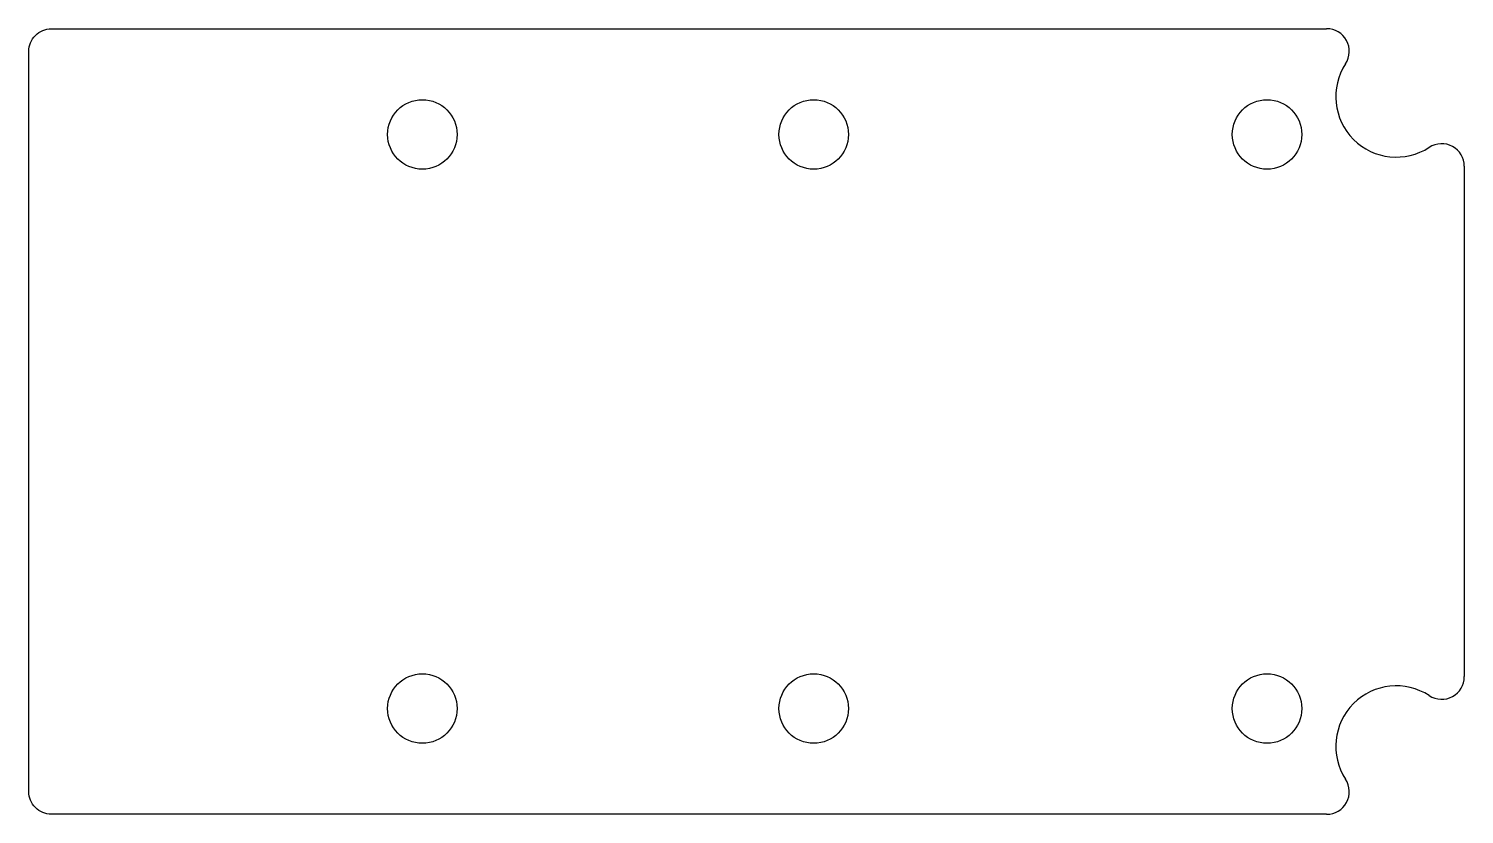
# Model space of a CAD drawing. Header units: millimetres. Extents: x 58.7 to 153.7, y 9.1 to 61.1.
import ezdxf

# ---------------------------------------------------------------- set-up
doc = ezdxf.new("R2010")
doc.units = ezdxf.units.MM
doc.layers.add('PCB', color=50, linetype='Continuous')

msp = doc.modelspace()

# ---------------------------------------------------------------- linework, layer by layer
at = {"layer": 'PCB'}
msp.add_lwpolyline([(144.545, 9.067), (60.155, 9.067, -0.414214), (58.655, 10.567), (58.655, 59.567, -0.414214), (60.155, 61.067), (144.545, 61.067)], format="xyb", dxfattribs=at)
msp.add_lwpolyline([(153.655, 51.957), (153.655, 18.177)], dxfattribs=at)
for centre in [(84.705, 54.067), (110.605, 54.067), (140.605, 54.067), (84.705, 16.067), (110.605, 16.067), (140.605, 16.067)]:
    msp.add_circle(centre, 2.3, dxfattribs=at)
for centre, radius, start, end in [((144.545, 59.567), 1.5, 326.94427, 90), ((149.155, 56.567), 4, 146.94427, 303.05573), ((152.155, 51.957), 1.5, 0, 123.05573), ((152.155, 18.177), 1.5, 236.94427, 0), ((149.155, 13.567), 4, 56.94427, 213.05573), ((144.545, 10.567), 1.5, 270, 33.05573)]:
    msp.add_arc(centre, radius, start, end, dxfattribs=at)

doc.saveas('drawing.dxf')
